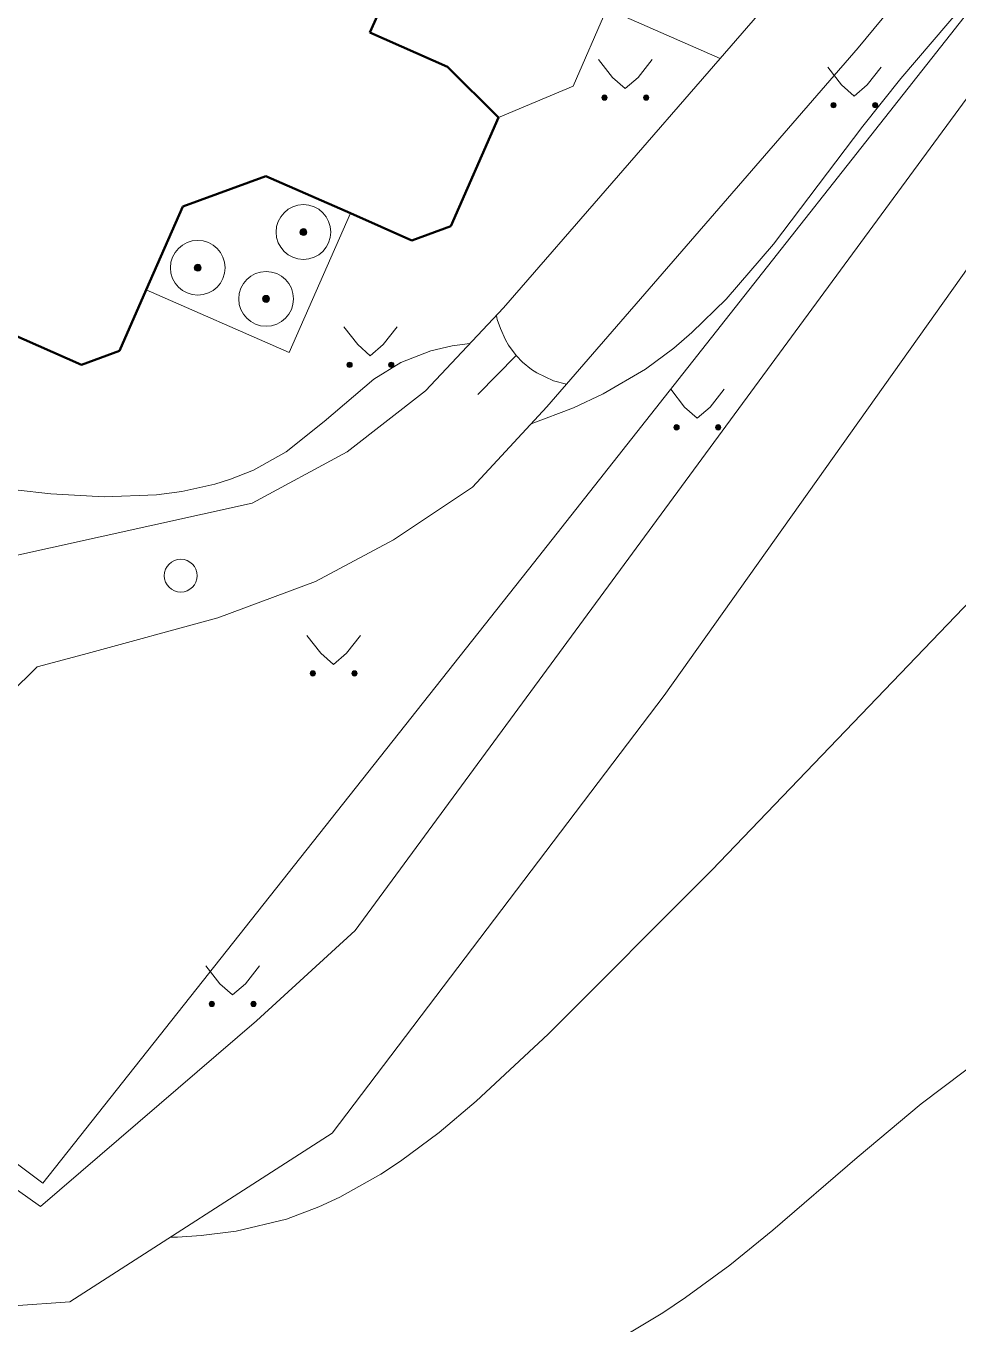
# Model space of a CAD drawing. Extents: x 1000 to 4000, y -5000 to -1000.
# Drawn here: x 1652.35 to 1686.4, y -4764.92 to -4717.49 of the extents above; entities that cross this region are included whole.
import ezdxf

# ---------------------------------------------------------------- set-up
doc = ezdxf.new("R2010")
doc.units = 0
doc.header["$MEASUREMENT"] = 0
for name, color, linetype in [('СЛОЙ_11', 7, 'CONTINUOUS'), ('СЛОЙ_24', 7, 'CONTINUOUS'), ('СЛОЙ_35', 7, 'CONTINUOUS'), ('СЛОЙ_37', 7, 'CONTINUOUS'), ('СЛОЙ_41', 7, 'CONTINUOUS'), ('СЛОЙ_50', 7, 'CONTINUOUS'), ('СЛОЙ_6', 7, 'CONTINUOUS'), ('СЛОЙ_7', 7, 'CONTINUOUS')]:
    doc.layers.add(name, color=color, linetype=linetype)

msp = doc.modelspace()

# ---------------------------------------------------------------- linework, layer by layer
at = {"layer": 'СЛОЙ_11', "color": 253, "linetype": 'Continuous', "lineweight": 0}
for points in [[(1729.737, -4649.521), (1731.587, -4650.547), (1707.463, -4688.937), (1691.576, -4710.879), (1670.887, -4737.116), (1652.967, -4759.779)], [(1652.967, -4759.779), (1625.187, -4738.99)]]:
    msp.add_lwpolyline(points, dxfattribs=at)
at = {"layer": 'СЛОЙ_24', "color": 253, "linetype": 'Continuous', "lineweight": 0}
for points in [[(1729.737, -4649.521), (1728.177, -4653.03), (1718.778, -4667.388), (1702.413, -4692.549), (1693.317, -4705.62), (1690.641, -4708.743), (1682.748, -4718.29), (1671.378, -4731.406), (1668.657, -4734.35), (1665.781, -4736.269), (1662.927, -4737.786), (1659.36, -4739.124), (1654.455, -4740.463), (1652.76, -4740.909), (1651.757, -4741.89), (1651.133, -4744.835), (1650.018, -4746.753), (1648.502, -4748.448), (1646.406, -4750.188), (1644.224, -4752.619)], [(1677.71, -4718.679), (1673.575, -4716.872), (1672.34, -4719.698), (1669.617, -4720.833)], [(1677.71, -4718.679), (1679.069, -4717.114)], [(1669.794, -4727.793), (1677.71, -4718.679)], [(1645.692, -4733.86), (1647.298, -4735.867), (1647.677, -4737.785), (1660.608, -4734.93), (1664.087, -4733.057), (1666.94, -4730.826), (1669.794, -4727.793)]]:
    msp.add_lwpolyline(points, dxfattribs=at)
at = {"layer": 'СЛОЙ_35', "color": 253, "linetype": 'Continuous', "lineweight": 0}
msp.add_circle((1658.004, -4737.578), 0.6, dxfattribs=at)
at = {"layer": 'СЛОЙ_37', "color": 253, "linetype": 'Continuous', "lineweight": 0}
for points in [[(1652.877, -4760.626), (1660.77, -4753.845), (1664.381, -4750.544), (1689.705, -4716.059), (1699.33, -4704.133), (1711.911, -4685.724), (1722.424, -4669.849), (1733.617, -4650.934), (1741.019, -4647.454), (1751.908, -4640.227), (1754.455, -4637.436), (1769.679, -4615.679), (1775.576, -4608.566), (1782.811, -4600.448), (1794.103, -4591.662), (1810.958, -4581.285)], [(1740.707, -4657.789), (1725.552, -4670.243), (1711.207, -4694.845), (1694.238, -4715.791), (1675.66, -4741.955), (1663.534, -4757.95), (1653.947, -4764.106), (1651.894, -4764.256), (1641.548, -4757.953), (1626.986, -4745.146), (1603.888, -4728.729), (1601.569, -4721.859)], [(1601.569, -4721.859), (1630.197, -4743.674), (1642.504, -4753.131), (1647.276, -4756.655), (1652.877, -4760.626)]]:
    msp.add_lwpolyline(points, dxfattribs=at)
at = {"layer": 'СЛОЙ_41', "color": 253, "linetype": 'Continuous', "lineweight": 0}
for p, q in [((1673.271, -4718.722), (1673.781, -4719.372)), ((1675.221, -4718.722), (1674.711, -4719.372)), ((1681.637, -4718.997), (1682.147, -4719.647)), ((1683.587, -4718.997), (1683.077, -4719.647)), ((1673.781, -4719.372), (1674.241, -4719.782)), ((1674.711, -4719.372), (1674.241, -4719.782)), ((1682.147, -4719.647), (1682.607, -4720.057)), ((1683.077, -4719.647), (1682.607, -4720.057)), ((1663.959, -4728.486), (1664.469, -4729.136)), ((1665.909, -4728.486), (1665.399, -4729.136)), ((1664.469, -4729.136), (1664.929, -4729.546)), ((1665.399, -4729.136), (1664.929, -4729.546)), ((1675.902, -4730.768), (1676.412, -4731.418)), ((1677.852, -4730.768), (1677.342, -4731.418)), ((1676.412, -4731.418), (1676.872, -4731.828)), ((1677.342, -4731.418), (1676.872, -4731.828)), ((1662.616, -4739.761), (1663.126, -4740.411)), ((1664.566, -4739.761), (1664.056, -4740.411)), ((1663.126, -4740.411), (1663.586, -4740.821)), ((1664.056, -4740.411), (1663.586, -4740.821)), ((1658.926, -4751.835), (1659.436, -4752.485)), ((1660.876, -4751.835), (1660.366, -4752.485)), ((1659.436, -4752.485), (1659.896, -4752.895)), ((1660.366, -4752.485), (1659.896, -4752.895))]:
    msp.add_line(p, q, dxfattribs=at)
for centre in [(1673.485, -4720.11), (1675.006, -4720.11), (1681.851, -4720.387), (1683.372, -4720.387), (1664.173, -4729.874), (1665.694, -4729.874), (1676.116, -4732.158), (1677.637, -4732.158), (1662.83, -4741.149), (1664.351, -4741.149), (1659.14, -4753.225), (1660.661, -4753.225)]:
    msp.add_circle(centre, 0.0976, dxfattribs=at)
for points in [[(1673.389, -4720.129), (1673.387, -4720.11), (1673.389, -4720.091)], [(1673.394, -4720.147), (1673.389, -4720.091), (1673.394, -4720.073)], [(1673.389, -4720.129), (1673.389, -4720.091), (1673.394, -4720.147)], [(1673.403, -4720.164), (1673.394, -4720.073), (1673.403, -4720.056)], [(1673.394, -4720.147), (1673.394, -4720.073), (1673.403, -4720.164)], [(1673.416, -4720.179), (1673.403, -4720.056), (1673.416, -4720.041)], [(1673.403, -4720.164), (1673.403, -4720.056), (1673.416, -4720.179)], [(1673.43, -4720.191), (1673.416, -4720.041), (1673.43, -4720.029)], [(1673.416, -4720.179), (1673.416, -4720.041), (1673.43, -4720.191)], [(1673.447, -4720.2), (1673.43, -4720.029), (1673.447, -4720.02)], [(1673.43, -4720.191), (1673.43, -4720.029), (1673.447, -4720.2)], [(1673.466, -4720.206), (1673.447, -4720.02), (1673.466, -4720.014)], [(1673.447, -4720.2), (1673.447, -4720.02), (1673.466, -4720.206)], [(1673.485, -4720.208), (1673.466, -4720.014), (1673.485, -4720.012)], [(1673.466, -4720.206), (1673.466, -4720.014), (1673.485, -4720.208)], [(1674.91, -4720.129), (1674.908, -4720.11), (1674.91, -4720.091)], [(1674.915, -4720.147), (1674.91, -4720.091), (1674.915, -4720.073)], [(1674.91, -4720.129), (1674.91, -4720.091), (1674.915, -4720.147)], [(1674.924, -4720.164), (1674.915, -4720.073), (1674.924, -4720.056)], [(1674.915, -4720.147), (1674.915, -4720.073), (1674.924, -4720.164)], [(1674.937, -4720.179), (1674.924, -4720.056), (1674.937, -4720.041)], [(1674.924, -4720.164), (1674.924, -4720.056), (1674.937, -4720.179)], [(1674.951, -4720.191), (1674.937, -4720.041), (1674.951, -4720.029)], [(1674.937, -4720.179), (1674.937, -4720.041), (1674.951, -4720.191)], [(1674.968, -4720.2), (1674.951, -4720.029), (1674.968, -4720.02)], [(1674.951, -4720.191), (1674.951, -4720.029), (1674.968, -4720.2)], [(1674.987, -4720.206), (1674.968, -4720.02), (1674.987, -4720.014)], [(1674.968, -4720.2), (1674.968, -4720.02), (1674.987, -4720.206)], [(1675.006, -4720.208), (1674.987, -4720.014), (1675.006, -4720.012)], [(1674.987, -4720.206), (1674.987, -4720.014), (1675.006, -4720.208)], [(1681.755, -4720.406), (1681.753, -4720.387), (1681.755, -4720.367)], [(1681.761, -4720.424), (1681.755, -4720.367), (1681.761, -4720.349)], [(1681.755, -4720.406), (1681.755, -4720.367), (1681.761, -4720.424)], [(1681.77, -4720.441), (1681.761, -4720.349), (1681.77, -4720.332)], [(1681.761, -4720.424), (1681.761, -4720.349), (1681.77, -4720.441)], [(1681.782, -4720.456), (1681.77, -4720.332), (1681.782, -4720.318)], [(1681.77, -4720.441), (1681.77, -4720.332), (1681.782, -4720.456)], [(1681.797, -4720.468), (1681.782, -4720.318), (1681.797, -4720.305)], [(1681.782, -4720.456), (1681.782, -4720.318), (1681.797, -4720.468)], [(1681.814, -4720.477), (1681.797, -4720.305), (1681.814, -4720.296)], [(1681.797, -4720.468), (1681.797, -4720.305), (1681.814, -4720.477)], [(1681.832, -4720.482), (1681.814, -4720.296), (1681.832, -4720.291)], [(1681.814, -4720.477), (1681.814, -4720.296), (1681.832, -4720.482)], [(1681.851, -4720.484), (1681.832, -4720.291), (1681.851, -4720.289)], [(1681.832, -4720.482), (1681.832, -4720.291), (1681.851, -4720.484)], [(1683.276, -4720.406), (1683.274, -4720.387), (1683.276, -4720.367)], [(1683.282, -4720.424), (1683.276, -4720.367), (1683.282, -4720.349)], [(1683.276, -4720.406), (1683.276, -4720.367), (1683.282, -4720.424)], [(1683.291, -4720.441), (1683.282, -4720.349), (1683.291, -4720.332)], [(1683.282, -4720.424), (1683.282, -4720.349), (1683.291, -4720.441)], [(1683.303, -4720.456), (1683.291, -4720.332), (1683.303, -4720.318)], [(1683.291, -4720.441), (1683.291, -4720.332), (1683.303, -4720.456)], [(1683.318, -4720.468), (1683.303, -4720.318), (1683.318, -4720.305)], [(1683.303, -4720.456), (1683.303, -4720.318), (1683.318, -4720.468)], [(1683.335, -4720.477), (1683.318, -4720.305), (1683.335, -4720.296)], [(1683.318, -4720.468), (1683.318, -4720.305), (1683.335, -4720.477)], [(1683.353, -4720.482), (1683.335, -4720.296), (1683.353, -4720.291)], [(1683.335, -4720.477), (1683.335, -4720.296), (1683.353, -4720.482)], [(1683.372, -4720.484), (1683.353, -4720.291), (1683.372, -4720.289)], [(1683.353, -4720.482), (1683.353, -4720.291), (1683.372, -4720.484)], [(1664.077, -4729.893), (1664.075, -4729.874), (1664.077, -4729.855)], [(1664.082, -4729.911), (1664.077, -4729.855), (1664.082, -4729.837)], [(1664.077, -4729.893), (1664.077, -4729.855), (1664.082, -4729.911)], [(1664.091, -4729.928), (1664.082, -4729.837), (1664.091, -4729.82)], [(1664.082, -4729.911), (1664.082, -4729.837), (1664.091, -4729.928)], [(1664.104, -4729.943), (1664.091, -4729.82), (1664.104, -4729.805)], [(1664.091, -4729.928), (1664.091, -4729.82), (1664.104, -4729.943)], [(1664.118, -4729.955), (1664.104, -4729.805), (1664.118, -4729.793)], [(1664.104, -4729.943), (1664.104, -4729.805), (1664.118, -4729.955)], [(1664.135, -4729.964), (1664.118, -4729.793), (1664.135, -4729.784)], [(1664.118, -4729.955), (1664.118, -4729.793), (1664.135, -4729.964)], [(1664.154, -4729.97), (1664.135, -4729.784), (1664.154, -4729.778)], [(1664.135, -4729.964), (1664.135, -4729.784), (1664.154, -4729.97)], [(1664.173, -4729.972), (1664.154, -4729.778), (1664.173, -4729.776)], [(1664.154, -4729.97), (1664.154, -4729.778), (1664.173, -4729.972)], [(1665.598, -4729.893), (1665.596, -4729.874), (1665.598, -4729.855)], [(1665.603, -4729.911), (1665.598, -4729.855), (1665.603, -4729.837)], [(1665.598, -4729.893), (1665.598, -4729.855), (1665.603, -4729.911)], [(1665.612, -4729.928), (1665.603, -4729.837), (1665.612, -4729.82)], [(1665.603, -4729.911), (1665.603, -4729.837), (1665.612, -4729.928)], [(1665.625, -4729.943), (1665.612, -4729.82), (1665.625, -4729.805)], [(1665.612, -4729.928), (1665.612, -4729.82), (1665.625, -4729.943)], [(1665.639, -4729.955), (1665.625, -4729.805), (1665.639, -4729.793)], [(1665.625, -4729.943), (1665.625, -4729.805), (1665.639, -4729.955)], [(1665.656, -4729.964), (1665.639, -4729.793), (1665.656, -4729.784)], [(1665.639, -4729.955), (1665.639, -4729.793), (1665.656, -4729.964)], [(1665.675, -4729.97), (1665.656, -4729.784), (1665.675, -4729.778)], [(1665.656, -4729.964), (1665.656, -4729.784), (1665.675, -4729.97)], [(1665.694, -4729.972), (1665.675, -4729.778), (1665.694, -4729.776)], [(1665.675, -4729.97), (1665.675, -4729.778), (1665.694, -4729.972)], [(1676.02, -4732.177), (1676.018, -4732.158), (1676.02, -4732.138)], [(1676.026, -4732.195), (1676.02, -4732.138), (1676.026, -4732.12)], [(1676.02, -4732.177), (1676.02, -4732.138), (1676.026, -4732.195)], [(1676.035, -4732.212), (1676.026, -4732.12), (1676.035, -4732.103)], [(1676.026, -4732.195), (1676.026, -4732.12), (1676.035, -4732.212)], [(1676.047, -4732.227), (1676.035, -4732.103), (1676.047, -4732.089)], [(1676.035, -4732.212), (1676.035, -4732.103), (1676.047, -4732.227)], [(1676.062, -4732.239), (1676.047, -4732.089), (1676.062, -4732.076)], [(1676.047, -4732.227), (1676.047, -4732.089), (1676.062, -4732.239)], [(1676.079, -4732.248), (1676.062, -4732.076), (1676.079, -4732.067)], [(1676.062, -4732.239), (1676.062, -4732.076), (1676.079, -4732.248)], [(1676.097, -4732.253), (1676.079, -4732.067), (1676.097, -4732.062)], [(1676.079, -4732.248), (1676.079, -4732.067), (1676.097, -4732.253)], [(1676.116, -4732.255), (1676.097, -4732.062), (1676.116, -4732.06)], [(1676.097, -4732.253), (1676.097, -4732.062), (1676.116, -4732.255)], [(1677.541, -4732.177), (1677.539, -4732.158), (1677.541, -4732.138)], [(1677.547, -4732.195), (1677.541, -4732.138), (1677.547, -4732.12)], [(1677.541, -4732.177), (1677.541, -4732.138), (1677.547, -4732.195)], [(1677.556, -4732.212), (1677.547, -4732.12), (1677.556, -4732.103)], [(1677.547, -4732.195), (1677.547, -4732.12), (1677.556, -4732.212)], [(1677.568, -4732.227), (1677.556, -4732.103), (1677.568, -4732.089)], [(1677.556, -4732.212), (1677.556, -4732.103), (1677.568, -4732.227)], [(1677.583, -4732.239), (1677.568, -4732.089), (1677.583, -4732.076)], [(1677.568, -4732.227), (1677.568, -4732.089), (1677.583, -4732.239)], [(1677.6, -4732.248), (1677.583, -4732.076), (1677.6, -4732.067)], [(1677.583, -4732.239), (1677.583, -4732.076), (1677.6, -4732.248)], [(1677.618, -4732.253), (1677.6, -4732.067), (1677.618, -4732.062)], [(1677.6, -4732.248), (1677.6, -4732.067), (1677.618, -4732.253)], [(1677.637, -4732.255), (1677.618, -4732.062), (1677.637, -4732.06)], [(1677.618, -4732.253), (1677.618, -4732.062), (1677.637, -4732.255)], [(1662.734, -4741.168), (1662.732, -4741.149), (1662.734, -4741.13)], [(1662.739, -4741.186), (1662.734, -4741.13), (1662.739, -4741.112)], [(1662.734, -4741.168), (1662.734, -4741.13), (1662.739, -4741.186)], [(1662.748, -4741.203), (1662.739, -4741.112), (1662.748, -4741.095)], [(1662.739, -4741.186), (1662.739, -4741.112), (1662.748, -4741.203)], [(1662.761, -4741.218), (1662.748, -4741.095), (1662.761, -4741.08)], [(1662.748, -4741.203), (1662.748, -4741.095), (1662.761, -4741.218)], [(1662.775, -4741.23), (1662.761, -4741.08), (1662.775, -4741.068)], [(1662.761, -4741.218), (1662.761, -4741.08), (1662.775, -4741.23)], [(1662.792, -4741.239), (1662.775, -4741.068), (1662.792, -4741.059)], [(1662.775, -4741.23), (1662.775, -4741.068), (1662.792, -4741.239)], [(1662.811, -4741.245), (1662.792, -4741.059), (1662.811, -4741.053)], [(1662.792, -4741.239), (1662.792, -4741.059), (1662.811, -4741.245)], [(1662.83, -4741.247), (1662.811, -4741.053), (1662.83, -4741.051)], [(1662.811, -4741.245), (1662.811, -4741.053), (1662.83, -4741.247)], [(1664.255, -4741.168), (1664.253, -4741.149), (1664.255, -4741.13)], [(1664.26, -4741.186), (1664.255, -4741.13), (1664.26, -4741.112)], [(1664.255, -4741.168), (1664.255, -4741.13), (1664.26, -4741.186)], [(1664.269, -4741.203), (1664.26, -4741.112), (1664.269, -4741.095)], [(1664.26, -4741.186), (1664.26, -4741.112), (1664.269, -4741.203)], [(1664.282, -4741.218), (1664.269, -4741.095), (1664.282, -4741.08)], [(1664.269, -4741.203), (1664.269, -4741.095), (1664.282, -4741.218)], [(1664.296, -4741.23), (1664.282, -4741.08), (1664.296, -4741.068)], [(1664.282, -4741.218), (1664.282, -4741.08), (1664.296, -4741.23)], [(1664.313, -4741.239), (1664.296, -4741.068), (1664.313, -4741.059)], [(1664.296, -4741.23), (1664.296, -4741.068), (1664.313, -4741.239)], [(1664.332, -4741.245), (1664.313, -4741.059), (1664.332, -4741.053)], [(1664.313, -4741.239), (1664.313, -4741.059), (1664.332, -4741.245)], [(1664.351, -4741.247), (1664.332, -4741.053), (1664.351, -4741.051)], [(1664.332, -4741.245), (1664.332, -4741.053), (1664.351, -4741.247)], [(1659.05, -4753.262), (1659.044, -4753.205), (1659.05, -4753.187)], [(1659.059, -4753.279), (1659.05, -4753.187), (1659.059, -4753.17)], [(1659.05, -4753.262), (1659.05, -4753.187), (1659.059, -4753.279)], [(1659.071, -4753.294), (1659.059, -4753.17), (1659.071, -4753.156)], [(1659.059, -4753.279), (1659.059, -4753.17), (1659.071, -4753.294)], [(1659.086, -4753.306), (1659.071, -4753.156), (1659.086, -4753.143)], [(1659.071, -4753.294), (1659.071, -4753.156), (1659.086, -4753.306)], [(1659.103, -4753.315), (1659.086, -4753.143), (1659.103, -4753.134)], [(1659.086, -4753.306), (1659.086, -4753.143), (1659.103, -4753.315)], [(1659.121, -4753.32), (1659.103, -4753.134), (1659.121, -4753.129)], [(1659.103, -4753.315), (1659.103, -4753.134), (1659.121, -4753.32)], [(1659.14, -4753.322), (1659.121, -4753.129), (1659.14, -4753.127)], [(1659.121, -4753.32), (1659.121, -4753.129), (1659.14, -4753.322)], [(1660.571, -4753.262), (1660.565, -4753.205), (1660.571, -4753.187)], [(1660.58, -4753.279), (1660.571, -4753.187), (1660.58, -4753.17)], [(1660.571, -4753.262), (1660.571, -4753.187), (1660.58, -4753.279)], [(1660.592, -4753.294), (1660.58, -4753.17), (1660.592, -4753.156)], [(1660.58, -4753.279), (1660.58, -4753.17), (1660.592, -4753.294)], [(1660.607, -4753.306), (1660.592, -4753.156), (1660.607, -4753.143)], [(1660.592, -4753.294), (1660.592, -4753.156), (1660.607, -4753.306)], [(1660.624, -4753.315), (1660.607, -4753.143), (1660.624, -4753.134)], [(1660.607, -4753.306), (1660.607, -4753.143), (1660.624, -4753.315)], [(1660.642, -4753.32), (1660.624, -4753.134), (1660.642, -4753.129)], [(1660.624, -4753.315), (1660.624, -4753.134), (1660.642, -4753.32)], [(1660.661, -4753.322), (1660.642, -4753.129), (1660.661, -4753.127)], [(1660.642, -4753.32), (1660.642, -4753.129), (1660.661, -4753.322)], [(1659.044, -4753.244), (1659.042, -4753.225), (1659.044, -4753.205)], [(1659.044, -4753.244), (1659.044, -4753.205), (1659.05, -4753.262)], [(1660.565, -4753.244), (1660.563, -4753.225), (1660.565, -4753.205)], [(1660.565, -4753.244), (1660.565, -4753.205), (1660.571, -4753.262)]]:
    msp.add_solid(points, dxfattribs=at)
at = {"layer": 'СЛОЙ_41', "color": 253, "linetype": 'Continuous', "lineweight": 0, "extrusion": (0, 0, -1)}
for points in [[(-1673.485, -4720.208), (-1673.485, -4720.012), (-1673.504, -4720.206)], [(-1673.504, -4720.206), (-1673.485, -4720.012), (-1673.504, -4720.014)], [(-1673.504, -4720.206), (-1673.504, -4720.014), (-1673.522, -4720.2)], [(-1673.522, -4720.2), (-1673.504, -4720.014), (-1673.522, -4720.02)], [(-1673.522, -4720.2), (-1673.522, -4720.02), (-1673.539, -4720.191)], [(-1673.539, -4720.191), (-1673.522, -4720.02), (-1673.539, -4720.029)], [(-1673.539, -4720.191), (-1673.539, -4720.029), (-1673.554, -4720.179)], [(-1673.554, -4720.179), (-1673.539, -4720.029), (-1673.554, -4720.041)], [(-1673.554, -4720.179), (-1673.554, -4720.041), (-1673.566, -4720.164)], [(-1673.566, -4720.164), (-1673.554, -4720.041), (-1673.566, -4720.056)], [(-1673.566, -4720.164), (-1673.566, -4720.056), (-1673.575, -4720.147)], [(-1673.575, -4720.147), (-1673.566, -4720.056), (-1673.575, -4720.073)], [(-1673.575, -4720.147), (-1673.575, -4720.073), (-1673.58, -4720.129)], [(-1673.58, -4720.129), (-1673.575, -4720.073), (-1673.58, -4720.091)], [(-1673.58, -4720.129), (-1673.58, -4720.091), (-1673.582, -4720.11)], [(-1675.006, -4720.208), (-1675.006, -4720.012), (-1675.025, -4720.206)], [(-1675.025, -4720.206), (-1675.006, -4720.012), (-1675.025, -4720.014)], [(-1675.025, -4720.206), (-1675.025, -4720.014), (-1675.043, -4720.2)], [(-1675.043, -4720.2), (-1675.025, -4720.014), (-1675.043, -4720.02)], [(-1675.043, -4720.2), (-1675.043, -4720.02), (-1675.06, -4720.191)], [(-1675.06, -4720.191), (-1675.043, -4720.02), (-1675.06, -4720.029)], [(-1675.06, -4720.191), (-1675.06, -4720.029), (-1675.075, -4720.179)], [(-1675.075, -4720.179), (-1675.06, -4720.029), (-1675.075, -4720.041)], [(-1675.075, -4720.179), (-1675.075, -4720.041), (-1675.087, -4720.164)], [(-1675.087, -4720.164), (-1675.075, -4720.041), (-1675.087, -4720.056)], [(-1675.087, -4720.164), (-1675.087, -4720.056), (-1675.096, -4720.147)], [(-1675.096, -4720.147), (-1675.087, -4720.056), (-1675.096, -4720.073)], [(-1675.096, -4720.147), (-1675.096, -4720.073), (-1675.101, -4720.129)], [(-1675.101, -4720.129), (-1675.096, -4720.073), (-1675.101, -4720.091)], [(-1675.101, -4720.129), (-1675.101, -4720.091), (-1675.103, -4720.11)], [(-1681.851, -4720.484), (-1681.851, -4720.289), (-1681.87, -4720.482)], [(-1681.87, -4720.482), (-1681.851, -4720.289), (-1681.87, -4720.291)], [(-1681.87, -4720.482), (-1681.87, -4720.291), (-1681.888, -4720.477)], [(-1681.888, -4720.477), (-1681.87, -4720.291), (-1681.888, -4720.296)], [(-1681.888, -4720.477), (-1681.888, -4720.296), (-1681.905, -4720.468)], [(-1681.905, -4720.468), (-1681.888, -4720.296), (-1681.905, -4720.305)], [(-1681.905, -4720.468), (-1681.905, -4720.305), (-1681.92, -4720.456)], [(-1681.92, -4720.456), (-1681.905, -4720.305), (-1681.92, -4720.318)], [(-1681.92, -4720.456), (-1681.92, -4720.318), (-1681.932, -4720.441)], [(-1681.932, -4720.441), (-1681.92, -4720.318), (-1681.932, -4720.332)], [(-1681.932, -4720.441), (-1681.932, -4720.332), (-1681.941, -4720.424)], [(-1681.941, -4720.424), (-1681.932, -4720.332), (-1681.941, -4720.349)], [(-1681.941, -4720.424), (-1681.941, -4720.349), (-1681.947, -4720.406)], [(-1681.947, -4720.406), (-1681.941, -4720.349), (-1681.947, -4720.367)], [(-1681.947, -4720.406), (-1681.947, -4720.367), (-1681.949, -4720.387)], [(-1683.372, -4720.484), (-1683.372, -4720.289), (-1683.391, -4720.482)], [(-1683.391, -4720.482), (-1683.372, -4720.289), (-1683.391, -4720.291)], [(-1683.391, -4720.482), (-1683.391, -4720.291), (-1683.409, -4720.477)], [(-1683.409, -4720.477), (-1683.391, -4720.291), (-1683.409, -4720.296)], [(-1683.409, -4720.477), (-1683.409, -4720.296), (-1683.426, -4720.468)], [(-1683.426, -4720.468), (-1683.409, -4720.296), (-1683.426, -4720.305)], [(-1683.426, -4720.468), (-1683.426, -4720.305), (-1683.441, -4720.456)], [(-1683.441, -4720.456), (-1683.426, -4720.305), (-1683.441, -4720.318)], [(-1683.441, -4720.456), (-1683.441, -4720.318), (-1683.453, -4720.441)], [(-1683.453, -4720.441), (-1683.441, -4720.318), (-1683.453, -4720.332)], [(-1683.453, -4720.441), (-1683.453, -4720.332), (-1683.462, -4720.424)], [(-1683.462, -4720.424), (-1683.453, -4720.332), (-1683.462, -4720.349)], [(-1683.462, -4720.424), (-1683.462, -4720.349), (-1683.468, -4720.406)], [(-1683.468, -4720.406), (-1683.462, -4720.349), (-1683.468, -4720.367)], [(-1683.468, -4720.406), (-1683.468, -4720.367), (-1683.47, -4720.387)], [(-1664.173, -4729.972), (-1664.173, -4729.776), (-1664.192, -4729.97)], [(-1664.192, -4729.97), (-1664.173, -4729.776), (-1664.192, -4729.778)], [(-1664.192, -4729.97), (-1664.192, -4729.778), (-1664.21, -4729.964)], [(-1664.21, -4729.964), (-1664.192, -4729.778), (-1664.21, -4729.784)], [(-1664.21, -4729.964), (-1664.21, -4729.784), (-1664.227, -4729.955)], [(-1664.227, -4729.955), (-1664.21, -4729.784), (-1664.227, -4729.793)], [(-1664.227, -4729.955), (-1664.227, -4729.793), (-1664.242, -4729.943)], [(-1664.242, -4729.943), (-1664.227, -4729.793), (-1664.242, -4729.805)], [(-1664.242, -4729.943), (-1664.242, -4729.805), (-1664.254, -4729.928)], [(-1664.254, -4729.928), (-1664.242, -4729.805), (-1664.254, -4729.82)], [(-1664.254, -4729.928), (-1664.254, -4729.82), (-1664.263, -4729.911)], [(-1664.263, -4729.911), (-1664.254, -4729.82), (-1664.263, -4729.837)], [(-1664.263, -4729.911), (-1664.263, -4729.837), (-1664.268, -4729.893)], [(-1664.268, -4729.893), (-1664.263, -4729.837), (-1664.268, -4729.855)], [(-1664.268, -4729.893), (-1664.268, -4729.855), (-1664.27, -4729.874)], [(-1665.694, -4729.972), (-1665.694, -4729.776), (-1665.713, -4729.97)], [(-1665.713, -4729.97), (-1665.694, -4729.776), (-1665.713, -4729.778)], [(-1665.713, -4729.97), (-1665.713, -4729.778), (-1665.731, -4729.964)], [(-1665.731, -4729.964), (-1665.713, -4729.778), (-1665.731, -4729.784)], [(-1665.731, -4729.964), (-1665.731, -4729.784), (-1665.748, -4729.955)], [(-1665.748, -4729.955), (-1665.731, -4729.784), (-1665.748, -4729.793)], [(-1665.748, -4729.955), (-1665.748, -4729.793), (-1665.763, -4729.943)], [(-1665.763, -4729.943), (-1665.748, -4729.793), (-1665.763, -4729.805)], [(-1665.763, -4729.943), (-1665.763, -4729.805), (-1665.775, -4729.928)], [(-1665.775, -4729.928), (-1665.763, -4729.805), (-1665.775, -4729.82)], [(-1665.775, -4729.928), (-1665.775, -4729.82), (-1665.784, -4729.911)], [(-1665.784, -4729.911), (-1665.775, -4729.82), (-1665.784, -4729.837)], [(-1665.784, -4729.911), (-1665.784, -4729.837), (-1665.789, -4729.893)], [(-1665.789, -4729.893), (-1665.784, -4729.837), (-1665.789, -4729.855)], [(-1665.789, -4729.893), (-1665.789, -4729.855), (-1665.791, -4729.874)], [(-1676.116, -4732.255), (-1676.116, -4732.06), (-1676.135, -4732.253)], [(-1676.135, -4732.253), (-1676.116, -4732.06), (-1676.135, -4732.062)], [(-1676.135, -4732.253), (-1676.135, -4732.062), (-1676.153, -4732.248)], [(-1676.153, -4732.248), (-1676.135, -4732.062), (-1676.153, -4732.067)], [(-1676.153, -4732.248), (-1676.153, -4732.067), (-1676.17, -4732.239)], [(-1676.17, -4732.239), (-1676.153, -4732.067), (-1676.17, -4732.076)], [(-1676.17, -4732.239), (-1676.17, -4732.076), (-1676.185, -4732.227)], [(-1676.185, -4732.227), (-1676.17, -4732.076), (-1676.185, -4732.089)], [(-1676.185, -4732.227), (-1676.185, -4732.089), (-1676.197, -4732.212)], [(-1676.197, -4732.212), (-1676.185, -4732.089), (-1676.197, -4732.103)], [(-1676.197, -4732.212), (-1676.197, -4732.103), (-1676.206, -4732.195)], [(-1676.206, -4732.195), (-1676.197, -4732.103), (-1676.206, -4732.12)], [(-1676.206, -4732.195), (-1676.206, -4732.12), (-1676.212, -4732.177)], [(-1676.212, -4732.177), (-1676.206, -4732.12), (-1676.212, -4732.138)], [(-1676.212, -4732.177), (-1676.212, -4732.138), (-1676.214, -4732.158)], [(-1677.637, -4732.255), (-1677.637, -4732.06), (-1677.656, -4732.253)], [(-1677.656, -4732.253), (-1677.637, -4732.06), (-1677.656, -4732.062)], [(-1677.656, -4732.253), (-1677.656, -4732.062), (-1677.674, -4732.248)], [(-1677.674, -4732.248), (-1677.656, -4732.062), (-1677.674, -4732.067)], [(-1677.674, -4732.248), (-1677.674, -4732.067), (-1677.691, -4732.239)], [(-1677.691, -4732.239), (-1677.674, -4732.067), (-1677.691, -4732.076)], [(-1677.691, -4732.239), (-1677.691, -4732.076), (-1677.706, -4732.227)], [(-1677.706, -4732.227), (-1677.691, -4732.076), (-1677.706, -4732.089)], [(-1677.706, -4732.227), (-1677.706, -4732.089), (-1677.718, -4732.212)], [(-1677.718, -4732.212), (-1677.706, -4732.089), (-1677.718, -4732.103)], [(-1677.718, -4732.212), (-1677.718, -4732.103), (-1677.727, -4732.195)], [(-1677.727, -4732.195), (-1677.718, -4732.103), (-1677.727, -4732.12)], [(-1677.727, -4732.195), (-1677.727, -4732.12), (-1677.733, -4732.177)], [(-1677.733, -4732.177), (-1677.727, -4732.12), (-1677.733, -4732.138)], [(-1677.733, -4732.177), (-1677.733, -4732.138), (-1677.735, -4732.158)], [(-1662.83, -4741.247), (-1662.83, -4741.051), (-1662.849, -4741.245)], [(-1662.849, -4741.245), (-1662.83, -4741.051), (-1662.849, -4741.053)], [(-1662.849, -4741.245), (-1662.849, -4741.053), (-1662.867, -4741.239)], [(-1662.867, -4741.239), (-1662.849, -4741.053), (-1662.867, -4741.059)], [(-1662.867, -4741.239), (-1662.867, -4741.059), (-1662.884, -4741.23)], [(-1662.884, -4741.23), (-1662.867, -4741.059), (-1662.884, -4741.068)], [(-1662.884, -4741.23), (-1662.884, -4741.068), (-1662.899, -4741.218)], [(-1662.899, -4741.218), (-1662.884, -4741.068), (-1662.899, -4741.08)], [(-1662.899, -4741.218), (-1662.899, -4741.08), (-1662.911, -4741.203)], [(-1662.911, -4741.203), (-1662.899, -4741.08), (-1662.911, -4741.095)], [(-1662.911, -4741.203), (-1662.911, -4741.095), (-1662.92, -4741.186)], [(-1662.92, -4741.186), (-1662.911, -4741.095), (-1662.92, -4741.112)], [(-1662.92, -4741.186), (-1662.92, -4741.112), (-1662.925, -4741.168)], [(-1662.925, -4741.168), (-1662.92, -4741.112), (-1662.925, -4741.13)], [(-1662.925, -4741.168), (-1662.925, -4741.13), (-1662.927, -4741.149)], [(-1664.351, -4741.247), (-1664.351, -4741.051), (-1664.37, -4741.245)], [(-1664.37, -4741.245), (-1664.351, -4741.051), (-1664.37, -4741.053)], [(-1664.37, -4741.245), (-1664.37, -4741.053), (-1664.388, -4741.239)], [(-1664.388, -4741.239), (-1664.37, -4741.053), (-1664.388, -4741.059)], [(-1664.388, -4741.239), (-1664.388, -4741.059), (-1664.405, -4741.23)], [(-1664.405, -4741.23), (-1664.388, -4741.059), (-1664.405, -4741.068)], [(-1664.405, -4741.23), (-1664.405, -4741.068), (-1664.42, -4741.218)], [(-1664.42, -4741.218), (-1664.405, -4741.068), (-1664.42, -4741.08)], [(-1664.42, -4741.218), (-1664.42, -4741.08), (-1664.432, -4741.203)], [(-1664.432, -4741.203), (-1664.42, -4741.08), (-1664.432, -4741.095)], [(-1664.432, -4741.203), (-1664.432, -4741.095), (-1664.441, -4741.186)], [(-1664.441, -4741.186), (-1664.432, -4741.095), (-1664.441, -4741.112)], [(-1664.441, -4741.186), (-1664.441, -4741.112), (-1664.446, -4741.168)], [(-1664.446, -4741.168), (-1664.441, -4741.112), (-1664.446, -4741.13)], [(-1664.446, -4741.168), (-1664.446, -4741.13), (-1664.448, -4741.149)], [(-1659.14, -4753.322), (-1659.14, -4753.127), (-1659.159, -4753.32)], [(-1659.159, -4753.32), (-1659.14, -4753.127), (-1659.159, -4753.129)], [(-1659.159, -4753.32), (-1659.159, -4753.129), (-1659.177, -4753.315)], [(-1659.177, -4753.315), (-1659.159, -4753.129), (-1659.177, -4753.134)], [(-1659.177, -4753.315), (-1659.177, -4753.134), (-1659.194, -4753.306)], [(-1659.194, -4753.306), (-1659.177, -4753.134), (-1659.194, -4753.143)], [(-1659.194, -4753.306), (-1659.194, -4753.143), (-1659.209, -4753.294)], [(-1659.209, -4753.294), (-1659.194, -4753.143), (-1659.209, -4753.156)], [(-1659.209, -4753.294), (-1659.209, -4753.156), (-1659.221, -4753.279)], [(-1659.221, -4753.279), (-1659.209, -4753.156), (-1659.221, -4753.17)], [(-1659.221, -4753.279), (-1659.221, -4753.17), (-1659.23, -4753.262)], [(-1659.23, -4753.262), (-1659.221, -4753.17), (-1659.23, -4753.187)], [(-1659.23, -4753.262), (-1659.23, -4753.187), (-1659.236, -4753.244)], [(-1659.236, -4753.244), (-1659.23, -4753.187), (-1659.236, -4753.205)], [(-1660.661, -4753.322), (-1660.661, -4753.127), (-1660.68, -4753.32)], [(-1660.68, -4753.32), (-1660.661, -4753.127), (-1660.68, -4753.129)], [(-1660.68, -4753.32), (-1660.68, -4753.129), (-1660.698, -4753.315)], [(-1660.698, -4753.315), (-1660.68, -4753.129), (-1660.698, -4753.134)], [(-1660.698, -4753.315), (-1660.698, -4753.134), (-1660.715, -4753.306)], [(-1660.715, -4753.306), (-1660.698, -4753.134), (-1660.715, -4753.143)], [(-1660.715, -4753.306), (-1660.715, -4753.143), (-1660.73, -4753.294)], [(-1660.73, -4753.294), (-1660.715, -4753.143), (-1660.73, -4753.156)], [(-1660.73, -4753.294), (-1660.73, -4753.156), (-1660.742, -4753.279)], [(-1660.742, -4753.279), (-1660.73, -4753.156), (-1660.742, -4753.17)], [(-1660.742, -4753.279), (-1660.742, -4753.17), (-1660.751, -4753.262)], [(-1660.751, -4753.262), (-1660.742, -4753.17), (-1660.751, -4753.187)], [(-1660.751, -4753.262), (-1660.751, -4753.187), (-1660.757, -4753.244)], [(-1660.757, -4753.244), (-1660.751, -4753.187), (-1660.757, -4753.205)], [(-1659.236, -4753.244), (-1659.236, -4753.205), (-1659.238, -4753.225)], [(-1660.757, -4753.244), (-1660.757, -4753.205), (-1660.759, -4753.225)]]:
    msp.add_solid(points, dxfattribs=at)
at = {"layer": 'СЛОЙ_50', "color": 253, "linetype": 'Continuous', "lineweight": 0}
msp.add_line((1670.263, -4729.538), (1668.853, -4730.956), dxfattribs=at)
for points in [[(1670.8, -4732.031), (1672.351, -4731.45), (1673.44, -4730.935), (1674.977, -4730.032), (1676.02, -4729.261), (1676.679, -4728.699), (1677.925, -4727.477), (1679.659, -4725.46), (1682.926, -4721.155), (1684.31, -4719.412), (1687.17, -4716.054), (1692.943, -4709.49), (1695.68, -4706.079), (1698.173, -4702.587), (1701.434, -4697.862), (1703.137, -4695.571), (1704.946, -4693.386), (1705.904, -4692.347), (1707.425, -4690.873), (1708.765, -4689.736), (1709.581, -4689.133)], [(1734.013, -4724.115), (1731.496, -4725.526), (1729.787, -4726.415), (1726.321, -4728.108), (1719.339, -4731.387), (1715.907, -4733.108), (1714.238, -4734.04), (1712.57, -4734.973), (1710.951, -4735.98), (1708.567, -4737.619), (1707.02, -4738.776), (1704.003, -4741.212), (1695.203, -4748.927), (1692.216, -4751.425), (1690.69, -4752.625), (1685.048, -4756.869), (1682.711, -4758.83), (1679.629, -4761.492), (1678.06, -4762.766), (1676.448, -4763.956), (1675.619, -4764.509), (1674.341, -4765.273)], [(1669.537, -4728.066), (1669.567, -4728.217), (1669.68, -4728.551), (1669.868, -4728.961), (1669.977, -4729.15), (1670.263, -4729.538), (1670.486, -4729.771), (1670.823, -4730.044), (1671.007, -4730.165), (1671.626, -4730.463), (1672.093, -4730.581)], [(1642.491, -4732.21), (1644.715, -4732.975), (1646.248, -4733.386), (1649.405, -4734.037), (1651.96, -4734.442), (1653.261, -4734.59), (1655.21, -4734.698), (1657.119, -4734.624), (1658.047, -4734.502), (1659.246, -4734.237), (1659.826, -4734.056), (1660.666, -4733.718), (1661.852, -4733.051), (1663.241, -4731.941), (1665.058, -4730.398), (1666.042, -4729.784), (1667.137, -4729.358), (1667.915, -4729.175), (1668.566, -4729.098)], [(1657.624, -4761.745), (1657.884, -4761.745), (1658.753, -4761.689), (1660.028, -4761.527), (1661.868, -4761.085), (1663.053, -4760.642), (1663.822, -4760.285), (1665.311, -4759.443), (1666.034, -4758.966), (1667.44, -4757.919), (1668.801, -4756.775), (1671.422, -4754.328), (1677.409, -4748.34), (1688.883, -4736.365)]]:
    msp.add_lwpolyline(points, dxfattribs=at)
at = {"layer": 'СЛОЙ_6', "color": 253, "linetype": 'Continuous', "lineweight": 50}
for p, q in [((1666.415, -4714.326), (1664.916, -4717.736)), ((1664.916, -4717.736), (1667.754, -4718.984)), ((1667.754, -4718.984), (1669.617, -4720.833)), ((1669.617, -4720.833), (1667.868, -4724.808)), ((1658.085, -4724.09), (1661.113, -4722.98)), ((1661.113, -4722.98), (1664.204, -4724.339)), ((1658.085, -4724.09), (1656.746, -4727.133)), ((1664.204, -4724.339), (1666.451, -4725.328)), ((1666.451, -4725.328), (1667.868, -4724.808)), ((1656.746, -4727.133), (1655.764, -4729.367)), ((1650.344, -4728.099), (1654.381, -4729.874)), ((1654.381, -4729.874), (1655.764, -4729.367))]:
    msp.add_line(p, q, dxfattribs=at)
at = {"layer": 'СЛОЙ_7', "color": 253, "linetype": 'Continuous', "lineweight": 0}
for p in [(1664.204, -4724.339), (1656.746, -4727.133)]:
    msp.add_line(p, (1661.966, -4729.428), dxfattribs=at)
for centre, radius in [((1662.486, -4725.022), 1), ((1662.486, -4725.022), 0.127), ((1658.625, -4726.328), 1), ((1658.625, -4726.328), 0.127), ((1661.123, -4727.464), 1), ((1661.123, -4727.464), 0.127)]:
    msp.add_circle(centre, radius, dxfattribs=at)
for points in [[(1662.361, -4725.047), (1662.359, -4725.022), (1662.361, -4724.997)], [(1662.369, -4725.071), (1662.361, -4724.997), (1662.369, -4724.973)], [(1662.361, -4725.047), (1662.361, -4724.997), (1662.369, -4725.071)], [(1662.38, -4725.093), (1662.369, -4724.973), (1662.38, -4724.951)], [(1662.369, -4725.071), (1662.369, -4724.973), (1662.38, -4725.093)], [(1662.396, -4725.112), (1662.38, -4724.951), (1662.396, -4724.932)], [(1662.38, -4725.093), (1662.38, -4724.951), (1662.396, -4725.112)], [(1662.416, -4725.128), (1662.396, -4724.932), (1662.416, -4724.916)], [(1662.396, -4725.112), (1662.396, -4724.932), (1662.416, -4725.128)], [(1662.438, -4725.14), (1662.416, -4724.916), (1662.438, -4724.904)], [(1662.416, -4725.128), (1662.416, -4724.916), (1662.438, -4725.14)], [(1662.462, -4725.147), (1662.438, -4724.904), (1662.462, -4724.897)], [(1662.438, -4725.14), (1662.438, -4724.904), (1662.462, -4725.147)], [(1662.486, -4725.15), (1662.462, -4724.897), (1662.486, -4724.895)], [(1662.462, -4725.147), (1662.462, -4724.897), (1662.486, -4725.15)], [(1658.5, -4726.353), (1658.498, -4726.328), (1658.5, -4726.303)], [(1658.508, -4726.377), (1658.5, -4726.303), (1658.508, -4726.279)], [(1658.5, -4726.353), (1658.5, -4726.303), (1658.508, -4726.377)], [(1658.519, -4726.399), (1658.508, -4726.279), (1658.519, -4726.257)], [(1658.508, -4726.377), (1658.508, -4726.279), (1658.519, -4726.399)], [(1658.535, -4726.418), (1658.519, -4726.257), (1658.535, -4726.238)], [(1658.519, -4726.399), (1658.519, -4726.257), (1658.535, -4726.418)], [(1658.555, -4726.434), (1658.535, -4726.238), (1658.555, -4726.222)], [(1658.535, -4726.418), (1658.535, -4726.238), (1658.555, -4726.434)], [(1658.577, -4726.446), (1658.555, -4726.222), (1658.577, -4726.21)], [(1658.555, -4726.434), (1658.555, -4726.222), (1658.577, -4726.446)], [(1658.601, -4726.453), (1658.577, -4726.21), (1658.601, -4726.203)], [(1658.577, -4726.446), (1658.577, -4726.21), (1658.601, -4726.453)], [(1658.625, -4726.456), (1658.601, -4726.203), (1658.625, -4726.201)], [(1658.601, -4726.453), (1658.601, -4726.203), (1658.625, -4726.456)], [(1660.998, -4727.489), (1660.996, -4727.464), (1660.998, -4727.439)], [(1661.006, -4727.513), (1660.998, -4727.439), (1661.006, -4727.415)], [(1660.998, -4727.489), (1660.998, -4727.439), (1661.006, -4727.513)], [(1661.017, -4727.535), (1661.006, -4727.415), (1661.017, -4727.393)], [(1661.006, -4727.513), (1661.006, -4727.415), (1661.017, -4727.535)], [(1661.033, -4727.554), (1661.017, -4727.393), (1661.033, -4727.374)], [(1661.017, -4727.535), (1661.017, -4727.393), (1661.033, -4727.554)], [(1661.053, -4727.57), (1661.033, -4727.374), (1661.053, -4727.358)], [(1661.033, -4727.554), (1661.033, -4727.374), (1661.053, -4727.57)], [(1661.075, -4727.582), (1661.053, -4727.358), (1661.075, -4727.346)], [(1661.053, -4727.57), (1661.053, -4727.358), (1661.075, -4727.582)], [(1661.099, -4727.589), (1661.075, -4727.346), (1661.099, -4727.339)], [(1661.075, -4727.582), (1661.075, -4727.346), (1661.099, -4727.589)], [(1661.123, -4727.592), (1661.099, -4727.339), (1661.123, -4727.337)], [(1661.099, -4727.589), (1661.099, -4727.339), (1661.123, -4727.592)]]:
    msp.add_solid(points, dxfattribs=at)
at = {"layer": 'СЛОЙ_7', "color": 253, "linetype": 'Continuous', "lineweight": 0, "extrusion": (0, 0, -1)}
for points in [[(-1662.486, -4725.15), (-1662.486, -4724.895), (-1662.511, -4725.147)], [(-1662.511, -4725.147), (-1662.486, -4724.895), (-1662.511, -4724.897)], [(-1662.511, -4725.147), (-1662.511, -4724.897), (-1662.535, -4725.14)], [(-1662.535, -4725.14), (-1662.511, -4724.897), (-1662.535, -4724.904)], [(-1662.535, -4725.14), (-1662.535, -4724.904), (-1662.557, -4725.128)], [(-1662.557, -4725.128), (-1662.535, -4724.904), (-1662.557, -4724.916)], [(-1662.557, -4725.128), (-1662.557, -4724.916), (-1662.577, -4725.112)], [(-1662.577, -4725.112), (-1662.557, -4724.916), (-1662.577, -4724.932)], [(-1662.577, -4725.112), (-1662.577, -4724.932), (-1662.592, -4725.093)], [(-1662.592, -4725.093), (-1662.577, -4724.932), (-1662.592, -4724.951)], [(-1662.592, -4725.093), (-1662.592, -4724.951), (-1662.604, -4725.071)], [(-1662.604, -4725.071), (-1662.592, -4724.951), (-1662.604, -4724.973)], [(-1662.604, -4725.071), (-1662.604, -4724.973), (-1662.611, -4725.047)], [(-1662.611, -4725.047), (-1662.604, -4724.973), (-1662.611, -4724.997)], [(-1662.611, -4725.047), (-1662.611, -4724.997), (-1662.614, -4725.022)], [(-1658.625, -4726.456), (-1658.625, -4726.201), (-1658.65, -4726.453)], [(-1658.65, -4726.453), (-1658.625, -4726.201), (-1658.65, -4726.203)], [(-1658.65, -4726.453), (-1658.65, -4726.203), (-1658.674, -4726.446)], [(-1658.674, -4726.446), (-1658.65, -4726.203), (-1658.674, -4726.21)], [(-1658.674, -4726.446), (-1658.674, -4726.21), (-1658.696, -4726.434)], [(-1658.696, -4726.434), (-1658.674, -4726.21), (-1658.696, -4726.222)], [(-1658.696, -4726.434), (-1658.696, -4726.222), (-1658.716, -4726.418)], [(-1658.716, -4726.418), (-1658.696, -4726.222), (-1658.716, -4726.238)], [(-1658.716, -4726.418), (-1658.716, -4726.238), (-1658.731, -4726.399)], [(-1658.731, -4726.399), (-1658.716, -4726.238), (-1658.731, -4726.257)], [(-1658.731, -4726.399), (-1658.731, -4726.257), (-1658.743, -4726.377)], [(-1658.743, -4726.377), (-1658.731, -4726.257), (-1658.743, -4726.279)], [(-1658.743, -4726.377), (-1658.743, -4726.279), (-1658.75, -4726.353)], [(-1658.75, -4726.353), (-1658.743, -4726.279), (-1658.75, -4726.303)], [(-1658.75, -4726.353), (-1658.75, -4726.303), (-1658.753, -4726.328)], [(-1661.123, -4727.592), (-1661.123, -4727.337), (-1661.148, -4727.589)], [(-1661.148, -4727.589), (-1661.123, -4727.337), (-1661.148, -4727.339)], [(-1661.148, -4727.589), (-1661.148, -4727.339), (-1661.172, -4727.582)], [(-1661.172, -4727.582), (-1661.148, -4727.339), (-1661.172, -4727.346)], [(-1661.172, -4727.582), (-1661.172, -4727.346), (-1661.194, -4727.57)], [(-1661.194, -4727.57), (-1661.172, -4727.346), (-1661.194, -4727.358)], [(-1661.194, -4727.57), (-1661.194, -4727.358), (-1661.214, -4727.554)], [(-1661.214, -4727.554), (-1661.194, -4727.358), (-1661.214, -4727.374)], [(-1661.214, -4727.554), (-1661.214, -4727.374), (-1661.229, -4727.535)], [(-1661.229, -4727.535), (-1661.214, -4727.374), (-1661.229, -4727.393)], [(-1661.229, -4727.535), (-1661.229, -4727.393), (-1661.241, -4727.513)], [(-1661.241, -4727.513), (-1661.229, -4727.393), (-1661.241, -4727.415)], [(-1661.241, -4727.513), (-1661.241, -4727.415), (-1661.248, -4727.489)], [(-1661.248, -4727.489), (-1661.241, -4727.415), (-1661.248, -4727.439)], [(-1661.248, -4727.489), (-1661.248, -4727.439), (-1661.251, -4727.464)]]:
    msp.add_solid(points, dxfattribs=at)

doc.saveas('drawing.dxf')
